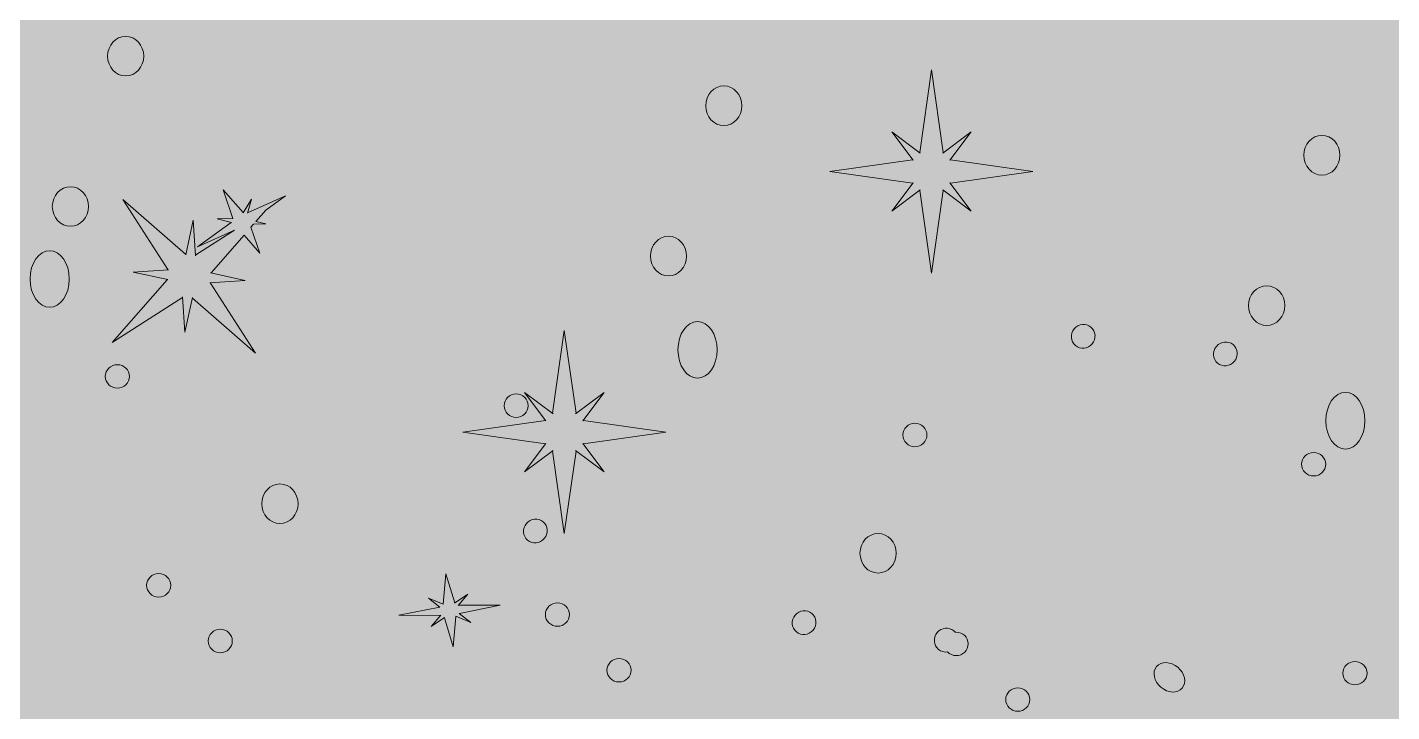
# Model space of a CAD drawing. Header units: millimetres. Extents: x 2.1 to 56, y 0.5 to 70.6.
# Drawn here: x 24.37 to 41.85, y 50 to 58.77 of the extents above; entities that cross this region are included whole.
import ezdxf

# ---------------------------------------------------------------- set-up
doc = ezdxf.new("R2010")
doc.units = ezdxf.units.MM

msp = doc.modelspace()

# ---------------------------------------------------------------- hatches: boundary and pattern name
at = {"true_color": 0x000000, "transparency": 33554687}
h = msp.add_hatch(color=18, dxfattribs=at)
edge = h.paths.add_edge_path(flags=0)
edge.add_spline(control_points=[(2.18, 58.849), (2.121, 62.163), (15.096, 70.58), (29.023, 70.516), (41.935, 70.457), (56.015, 62.173), (56, 58.849), (55.929, 43.515), (56.034, 43.399), (55.624, 27.611), (55.341, 16.727), (31.99, 0.499), (29.023, 0.889), (25.602, 1.338), (2.776, 14.306), (2.557, 29.116), (2.372, 41.574), (2.358, 48.941), (2.18, 58.849)], knot_values=[0, 0, 0, 0, 1, 1, 1, 2, 2, 2, 3, 3, 3, 4, 4, 4, 5, 5, 5, 6, 6, 6, 6], degree=3, periodic=1)
at = {"true_color": 0xffffff, "transparency": 33554687}
h = msp.add_hatch(color=7, dxfattribs=at)
edge = h.paths.add_edge_path(flags=0)
edge.add_spline(control_points=[(25.634, 58.649), (25.762, 58.649), (25.866, 58.535), (25.866, 58.395), (25.866, 58.255), (25.762, 58.142), (25.634, 58.142), (25.506, 58.142), (25.403, 58.255), (25.403, 58.395), (25.403, 58.535), (25.506, 58.649), (25.634, 58.649)], knot_values=[0, 0, 0, 0, 1, 1, 1, 2, 2, 2, 3, 3, 3, 4, 4, 4, 4], degree=3, periodic=1)
for points in [[(35.716, 57.063), (35.443, 57.427), (35.807, 57.154), (35.801, 57.162), (35.951, 58.219), (36.101, 57.162), (36.096, 57.154), (36.46, 57.427), (36.186, 57.063), (36.195, 57.069), (37.251, 56.919), (36.195, 56.769), (36.186, 56.774), (36.46, 56.41), (36.096, 56.684), (36.101, 56.675), (35.951, 55.619), (35.801, 56.675), (35.807, 56.684), (35.443, 56.41), (35.716, 56.774), (35.708, 56.769), (34.651, 56.919), (35.708, 57.069)], [(27.15, 56.105), (26.729, 55.623), (26.719, 55.622), (27.164, 55.525), (26.71, 55.494), (26.72, 55.491), (27.296, 54.593), (26.492, 55.295), (26.491, 55.305), (26.394, 54.861), (26.363, 55.315), (26.36, 55.305), (25.462, 54.729), (26.164, 55.532), (26.174, 55.534), (25.73, 55.631), (26.184, 55.661), (26.174, 55.664), (25.598, 56.562), (26.401, 55.86), (26.403, 55.85), (26.5, 56.295), (26.53, 55.841), (26.534, 55.851), (27.027, 56.167), (26.555, 55.955), (26.985, 56.266), (26.989, 56.267), (26.806, 56.312), (27.012, 56.317), (27.008, 56.319), (26.883, 56.686), (27.138, 56.394), (27.137, 56.39), (27.245, 56.566), (27.193, 56.384), (27.196, 56.388), (27.68, 56.606), (27.43, 56.425), (27.303, 56.28), (27.429, 56.249), (27.272, 56.245), (27.239, 56.206), (27.352, 55.875)], [(31.016, 53.727), (30.743, 54.09), (31.107, 53.817), (31.101, 53.826), (31.251, 54.882), (31.401, 53.826), (31.396, 53.817), (31.76, 54.09), (31.486, 53.727), (31.495, 53.732), (32.551, 53.582), (31.495, 53.432), (31.486, 53.437), (31.76, 53.074), (31.396, 53.347), (31.401, 53.338), (31.251, 52.282), (31.101, 53.338), (31.107, 53.347), (30.743, 53.074), (31.016, 53.437), (31.008, 53.432), (29.951, 53.582), (31.008, 53.732)], [(29.659, 51.34), (29.51, 51.457), (29.701, 51.377), (29.698, 51.38), (29.735, 51.766), (29.847, 51.395), (29.845, 51.391), (30.016, 51.507), (29.893, 51.363), (29.897, 51.366), (30.428, 51.364), (29.908, 51.258), (29.903, 51.26), (30.052, 51.143), (29.861, 51.223), (29.864, 51.22), (29.827, 50.834), (29.715, 51.205), (29.717, 51.209), (29.546, 51.093), (29.669, 51.237), (29.665, 51.234), (29.134, 51.236), (29.655, 51.342)]]:
    msp.add_hatch(color=7, dxfattribs=at).paths.add_polyline_path(points, flags=0)
h = msp.add_hatch(color=7, dxfattribs=at)
edge = h.paths.add_edge_path(flags=0)
edge.add_spline(control_points=[(33.293, 58.015), (33.421, 58.015), (33.525, 57.901), (33.525, 57.761), (33.525, 57.621), (33.421, 57.507), (33.293, 57.507), (33.165, 57.507), (33.061, 57.621), (33.061, 57.761), (33.061, 57.901), (33.165, 58.015), (33.293, 58.015)], knot_values=[0, 0, 0, 0, 1, 1, 1, 2, 2, 2, 3, 3, 3, 4, 4, 4, 4], degree=3, periodic=1)
h = msp.add_hatch(color=7, dxfattribs=at)
edge = h.paths.add_edge_path(flags=0)
edge.add_spline(control_points=[(40.951, 57.381), (41.079, 57.381), (41.183, 57.267), (41.183, 57.127), (41.183, 56.987), (41.079, 56.873), (40.951, 56.873), (40.824, 56.873), (40.72, 56.987), (40.72, 57.127), (40.72, 57.267), (40.824, 57.381), (40.951, 57.381)], knot_values=[0, 0, 0, 0, 1, 1, 1, 2, 2, 2, 3, 3, 3, 4, 4, 4, 4], degree=3, periodic=1)
h = msp.add_hatch(color=7, dxfattribs=at)
edge = h.paths.add_edge_path(flags=0)
edge.add_spline(control_points=[(24.927, 56.724), (25.055, 56.724), (25.159, 56.61), (25.159, 56.47), (25.159, 56.33), (25.055, 56.217), (24.927, 56.217), (24.799, 56.217), (24.695, 56.33), (24.695, 56.47), (24.695, 56.61), (24.799, 56.724), (24.927, 56.724)], knot_values=[0, 0, 0, 0, 1, 1, 1, 2, 2, 2, 3, 3, 3, 4, 4, 4, 4], degree=3, periodic=1)
h = msp.add_hatch(color=7, dxfattribs=at)
edge = h.paths.add_edge_path(flags=0)
edge.add_spline(control_points=[(32.586, 56.09), (32.713, 56.09), (32.817, 55.976), (32.817, 55.836), (32.817, 55.696), (32.713, 55.582), (32.586, 55.582), (32.458, 55.582), (32.354, 55.696), (32.354, 55.836), (32.354, 55.976), (32.458, 56.09), (32.586, 56.09)], knot_values=[0, 0, 0, 0, 1, 1, 1, 2, 2, 2, 3, 3, 3, 4, 4, 4, 4], degree=3, periodic=1)
h = msp.add_hatch(color=7, dxfattribs=at)
edge = h.paths.add_edge_path(flags=0)
edge.add_spline(control_points=[(24.661, 55.905), (24.799, 55.905), (24.912, 55.743), (24.912, 55.542), (24.912, 55.342), (24.799, 55.18), (24.661, 55.18), (24.522, 55.18), (24.41, 55.342), (24.41, 55.542), (24.41, 55.743), (24.522, 55.905), (24.661, 55.905)], knot_values=[0, 0, 0, 0, 1, 1, 1, 2, 2, 2, 3, 3, 3, 4, 4, 4, 4], degree=3, periodic=1)
h = msp.add_hatch(color=7, dxfattribs=at)
edge = h.paths.add_edge_path(flags=0)
edge.add_spline(control_points=[(40.244, 55.455), (40.372, 55.455), (40.476, 55.342), (40.476, 55.202), (40.476, 55.062), (40.372, 54.948), (40.244, 54.948), (40.116, 54.948), (40.012, 55.062), (40.012, 55.202), (40.012, 55.342), (40.116, 55.455), (40.244, 55.455)], knot_values=[0, 0, 0, 0, 1, 1, 1, 2, 2, 2, 3, 3, 3, 4, 4, 4, 4], degree=3, periodic=1)
h = msp.add_hatch(color=7, dxfattribs=at)
edge = h.paths.add_edge_path(flags=0)
edge.add_spline(control_points=[(32.957, 54.998), (33.095, 54.998), (33.208, 54.836), (33.208, 54.635), (33.208, 54.435), (33.095, 54.272), (32.957, 54.272), (32.818, 54.272), (32.706, 54.435), (32.706, 54.635), (32.706, 54.836), (32.818, 54.998), (32.957, 54.998)], knot_values=[0, 0, 0, 0, 1, 1, 1, 2, 2, 2, 3, 3, 3, 4, 4, 4, 4], degree=3, periodic=1)
h = msp.add_hatch(color=7, dxfattribs=at)
edge = h.paths.add_edge_path(flags=0)
edge.add_spline(control_points=[(37.78, 54.904), (37.835, 54.969), (37.931, 54.979), (37.994, 54.926), (38.058, 54.872), (38.065, 54.776), (38.01, 54.711), (37.955, 54.646), (37.859, 54.636), (37.796, 54.689), (37.732, 54.743), (37.725, 54.839), (37.78, 54.904)], knot_values=[0, 0, 0, 0, 1, 1, 1, 2, 2, 2, 3, 3, 3, 4, 4, 4, 4], degree=3, periodic=1)
h = msp.add_hatch(color=7, dxfattribs=at)
edge = h.paths.add_edge_path(flags=0)
edge.add_spline(control_points=[(39.6, 54.68), (39.655, 54.745), (39.751, 54.755), (39.814, 54.702), (39.878, 54.648), (39.884, 54.552), (39.83, 54.487), (39.775, 54.422), (39.679, 54.412), (39.615, 54.465), (39.552, 54.519), (39.545, 54.615), (39.6, 54.68)], knot_values=[0, 0, 0, 0, 1, 1, 1, 2, 2, 2, 3, 3, 3, 4, 4, 4, 4], degree=3, periodic=1)
h = msp.add_hatch(color=7, dxfattribs=at)
edge = h.paths.add_edge_path(flags=0)
edge.add_spline(control_points=[(25.529, 54.445), (25.614, 54.445), (25.683, 54.378), (25.683, 54.295), (25.683, 54.212), (25.614, 54.145), (25.529, 54.145), (25.443, 54.145), (25.374, 54.212), (25.374, 54.295), (25.374, 54.378), (25.443, 54.445), (25.529, 54.445)], knot_values=[0, 0, 0, 0, 1, 1, 1, 2, 2, 2, 3, 3, 3, 4, 4, 4, 4], degree=3, periodic=1)
h = msp.add_hatch(color=7, dxfattribs=at)
edge = h.paths.add_edge_path(flags=0)
edge.add_spline(control_points=[(30.634, 54.07), (30.72, 54.07), (30.789, 54.003), (30.789, 53.92), (30.789, 53.837), (30.72, 53.77), (30.634, 53.77), (30.549, 53.77), (30.48, 53.837), (30.48, 53.92), (30.48, 54.003), (30.549, 54.07), (30.634, 54.07)], knot_values=[0, 0, 0, 0, 1, 1, 1, 2, 2, 2, 3, 3, 3, 4, 4, 4, 4], degree=3, periodic=1)
h = msp.add_hatch(color=7, dxfattribs=at)
edge = h.paths.add_edge_path(flags=0)
edge.add_spline(control_points=[(41.253, 54.091), (41.391, 54.091), (41.503, 53.928), (41.503, 53.728), (41.503, 53.528), (41.391, 53.365), (41.253, 53.365), (41.114, 53.365), (41.002, 53.528), (41.002, 53.728), (41.002, 53.928), (41.114, 54.091), (41.253, 54.091)], knot_values=[0, 0, 0, 0, 1, 1, 1, 2, 2, 2, 3, 3, 3, 4, 4, 4, 4], degree=3, periodic=1)
h = msp.add_hatch(color=7, dxfattribs=at)
edge = h.paths.add_edge_path(flags=0)
edge.add_spline(control_points=[(35.74, 53.695), (35.825, 53.695), (35.894, 53.628), (35.894, 53.545), (35.894, 53.462), (35.825, 53.395), (35.74, 53.395), (35.655, 53.395), (35.586, 53.462), (35.586, 53.545), (35.586, 53.628), (35.655, 53.695), (35.74, 53.695)], knot_values=[0, 0, 0, 0, 1, 1, 1, 2, 2, 2, 3, 3, 3, 4, 4, 4, 4], degree=3, periodic=1)
h = msp.add_hatch(color=7, dxfattribs=at)
edge = h.paths.add_edge_path(flags=0)
edge.add_spline(control_points=[(40.846, 53.32), (40.931, 53.32), (41, 53.253), (41, 53.17), (41, 53.087), (40.931, 53.02), (40.846, 53.02), (40.76, 53.02), (40.691, 53.087), (40.691, 53.17), (40.691, 53.253), (40.76, 53.32), (40.846, 53.32)], knot_values=[0, 0, 0, 0, 1, 1, 1, 2, 2, 2, 3, 3, 3, 4, 4, 4, 4], degree=3, periodic=1)
h = msp.add_hatch(color=7, dxfattribs=at)
edge = h.paths.add_edge_path(flags=0)
edge.add_spline(control_points=[(27.61, 52.918), (27.738, 52.918), (27.842, 52.805), (27.842, 52.665), (27.842, 52.525), (27.738, 52.411), (27.61, 52.411), (27.482, 52.411), (27.378, 52.525), (27.378, 52.665), (27.378, 52.805), (27.482, 52.918), (27.61, 52.918)], knot_values=[0, 0, 0, 0, 1, 1, 1, 2, 2, 2, 3, 3, 3, 4, 4, 4, 4], degree=3, periodic=1)
h = msp.add_hatch(color=7, dxfattribs=at)
edge = h.paths.add_edge_path(flags=0)
edge.add_spline(control_points=[(30.766, 52.412), (30.821, 52.477), (30.917, 52.487), (30.98, 52.434), (31.043, 52.38), (31.05, 52.284), (30.995, 52.219), (30.941, 52.154), (30.845, 52.144), (30.781, 52.197), (30.718, 52.25), (30.711, 52.347), (30.766, 52.412)], knot_values=[0, 0, 0, 0, 1, 1, 1, 2, 2, 2, 3, 3, 3, 4, 4, 4, 4], degree=3, periodic=1)
h = msp.add_hatch(color=7, dxfattribs=at)
edge = h.paths.add_edge_path(flags=0)
edge.add_spline(control_points=[(35.268, 52.284), (35.396, 52.284), (35.5, 52.17), (35.5, 52.03), (35.5, 51.89), (35.396, 51.777), (35.268, 51.777), (35.141, 51.777), (35.037, 51.89), (35.037, 52.03), (35.037, 52.17), (35.141, 52.284), (35.268, 52.284)], knot_values=[0, 0, 0, 0, 1, 1, 1, 2, 2, 2, 3, 3, 3, 4, 4, 4, 4], degree=3, periodic=1)
h = msp.add_hatch(color=7, dxfattribs=at)
edge = h.paths.add_edge_path(flags=0)
edge.add_spline(control_points=[(26.057, 51.77), (26.142, 51.77), (26.212, 51.703), (26.212, 51.62), (26.212, 51.537), (26.142, 51.47), (26.057, 51.47), (25.972, 51.47), (25.903, 51.537), (25.903, 51.62), (25.903, 51.703), (25.972, 51.77), (26.057, 51.77)], knot_values=[0, 0, 0, 0, 1, 1, 1, 2, 2, 2, 3, 3, 3, 4, 4, 4, 4], degree=3, periodic=1)
h = msp.add_hatch(color=7, dxfattribs=at)
edge = h.paths.add_edge_path(flags=0)
edge.add_spline(control_points=[(31.163, 51.395), (31.248, 51.395), (31.317, 51.328), (31.317, 51.245), (31.317, 51.162), (31.248, 51.095), (31.163, 51.095), (31.078, 51.095), (31.008, 51.162), (31.008, 51.245), (31.008, 51.328), (31.078, 51.395), (31.163, 51.395)], knot_values=[0, 0, 0, 0, 1, 1, 1, 2, 2, 2, 3, 3, 3, 4, 4, 4, 4], degree=3, periodic=1)
h = msp.add_hatch(color=7, dxfattribs=at)
edge = h.paths.add_edge_path(flags=0)
edge.add_spline(control_points=[(34.206, 51.239), (34.261, 51.304), (34.357, 51.313), (34.421, 51.26), (34.484, 51.207), (34.491, 51.111), (34.436, 51.045), (34.381, 50.98), (34.285, 50.971), (34.222, 51.024), (34.158, 51.077), (34.152, 51.173), (34.206, 51.239)], knot_values=[0, 0, 0, 0, 1, 1, 1, 2, 2, 2, 3, 3, 3, 4, 4, 4, 4], degree=3, periodic=1)
h = msp.add_hatch(color=7, dxfattribs=at)
edge = h.paths.add_edge_path(flags=0)
edge.add_spline(control_points=[(26.846, 51.057), (26.931, 51.057), (27, 50.99), (27, 50.907), (27, 50.824), (26.931, 50.757), (26.846, 50.757), (26.76, 50.757), (26.691, 50.824), (26.691, 50.907), (26.691, 50.99), (26.76, 51.057), (26.846, 51.057)], knot_values=[0, 0, 0, 0, 1, 1, 1, 2, 2, 2, 3, 3, 3, 4, 4, 4, 4], degree=3, periodic=1)
h = msp.add_hatch(color=7, dxfattribs=at)
edge = h.paths.add_edge_path(flags=0)
edge.add_spline(control_points=[(36.157, 50.767), (36.116, 50.761), (36.075, 50.772), (36.042, 50.8), (35.978, 50.853), (35.971, 50.949), (36.026, 51.014), (36.081, 51.08), (36.177, 51.089), (36.24, 51.036), (36.246, 51.031), (36.252, 51.026), (36.257, 51.02), (36.261, 51.02), (36.265, 51.02), (36.268, 51.02), (36.354, 51.02), (36.423, 50.953), (36.423, 50.87), (36.423, 50.787), (36.354, 50.72), (36.268, 50.72), (36.225, 50.72), (36.185, 50.738), (36.157, 50.767)], knot_values=[0, 0, 0, 0, 1, 1, 1, 2, 2, 2, 3, 3, 3, 4, 4, 4, 5, 5, 5, 6, 6, 6, 7, 7, 7, 8, 8, 8, 8], degree=3, periodic=1)
h = msp.add_hatch(color=7, dxfattribs=at)
edge = h.paths.add_edge_path(flags=0)
edge.add_spline(control_points=[(31.951, 50.682), (32.037, 50.682), (32.106, 50.615), (32.106, 50.532), (32.106, 50.449), (32.037, 50.382), (31.951, 50.382), (31.866, 50.382), (31.797, 50.449), (31.797, 50.532), (31.797, 50.615), (31.866, 50.682), (31.951, 50.682)], knot_values=[0, 0, 0, 0, 1, 1, 1, 2, 2, 2, 3, 3, 3, 4, 4, 4, 4], degree=3, periodic=1)
at = {"true_color": 0x0d0000, "transparency": 33554687}
h = msp.add_hatch(color=18, dxfattribs=at)
edge = h.paths.add_edge_path(flags=0)
edge.add_spline(control_points=[(17.389, 34.55), (14.831, 35.782), (12.519, 37.057), (10.631, 38.316), (5.843, 41.509), (5.877, 43.423), (5.959, 44.117), (6.046, 44.853), (6.499, 45.302), (6.985, 45.569), (7.396, 45.796), (7.824, 45.88), (7.967, 45.915), (8.05, 45.936), (8.567, 45.939), (9.101, 45.902), (9.425, 45.879), (9.755, 45.841), (9.998, 45.8), (9.998, 45.8), (9.949, 45.905), (9.949, 45.905), (9.892, 46.025), (9.886, 46.162), (9.931, 46.287), (9.931, 46.287), (10.09, 46.73), (10.09, 46.73), (10.135, 46.855), (10.228, 46.957), (10.348, 47.013), (10.348, 47.013), (10.426, 47.05), (10.426, 47.05), (10.417, 47.066), (10.409, 47.082), (10.401, 47.098), (10.401, 47.098), (9.442, 49.135), (9.442, 49.135), (9.324, 49.385), (9.431, 49.683), (9.681, 49.8), (9.681, 49.8), (11.037, 50.439), (11.037, 50.439), (11.287, 50.556), (11.585, 50.449), (11.702, 50.199), (11.702, 50.199), (12.661, 48.162), (12.661, 48.162), (12.669, 48.146), (12.676, 48.129), (12.682, 48.112), (12.682, 48.112), (12.76, 48.149), (12.76, 48.149), (12.88, 48.206), (13.018, 48.212), (13.142, 48.167), (13.142, 48.167), (13.586, 48.008), (13.586, 48.008), (13.711, 47.963), (13.813, 47.87), (13.869, 47.75), (13.869, 47.75), (15.005, 45.338), (15.005, 45.338), (15.061, 45.218), (15.068, 45.08), (15.023, 44.956), (15.023, 44.956), (14.863, 44.512), (14.863, 44.512), (14.818, 44.387), (14.726, 44.286), (14.606, 44.229), (14.606, 44.229), (14.529, 44.193), (14.529, 44.193), (14.533, 44.186), (14.537, 44.178), (14.541, 44.17), (14.541, 44.17), (15.5, 42.134), (15.5, 42.134), (15.617, 41.884), (15.51, 41.586), (15.26, 41.468), (15.26, 41.468), (13.905, 40.83), (13.905, 40.83), (13.655, 40.712), (13.357, 40.82), (13.239, 41.069), (13.239, 41.069), (12.28, 43.106), (12.28, 43.106), (12.277, 43.114), (12.273, 43.122), (12.27, 43.129), (12.27, 43.129), (12.194, 43.093), (12.194, 43.093), (12.074, 43.037), (11.936, 43.03), (11.811, 43.075), (11.811, 43.075), (11.368, 43.235), (11.368, 43.235), (11.243, 43.28), (11.141, 43.372), (11.085, 43.492), (11.085, 43.492), (10.439, 44.864), (10.439, 44.864), (10.369, 44.81), (10.285, 44.775), (10.193, 44.764), (9.667, 44.703), (9.114, 44.675), (8.648, 44.538), (8.312, 44.44), (8.024, 44.286), (7.894, 43.944), (7.796, 43.687), (7.896, 43.387), (8.095, 43.038), (8.364, 42.565), (8.828, 42.041), (9.456, 41.471), (11.115, 39.966), (13.877, 38.192), (17.378, 36.375), (17.812, 42.616), (23.01, 47.551), (29.349, 47.551), (35.673, 47.551), (40.86, 42.641), (41.317, 36.423), (41.611, 36.276), (41.907, 36.126), (42.204, 35.973), (42.481, 35.831), (46.493, 33.845), (49.395, 31.648), (50.697, 30.663), (51.773, 29.626), (52.248, 28.693), (52.609, 27.986), (52.644, 27.303), (52.295, 26.743), (51.982, 26.241), (51.31, 25.8), (50.1, 25.601), (49.205, 25.453), (47.984, 25.425), (46.367, 25.57), (43.985, 25.784), (41.079, 26.333), (37.927, 27.129), (35.748, 24.898), (32.709, 23.512), (29.349, 23.512), (23.056, 23.512), (17.888, 28.375), (17.389, 34.55)], knot_values=[0, 0, 0, 0, 1, 1, 1, 2, 2, 2, 3, 3, 3, 4, 4, 4, 5, 5, 5, 6, 6, 6, 7, 7, 7, 8, 8, 8, 9, 9, 9, 10, 10, 10, 11, 11, 11, 12, 12, 12, 13, 13, 13, 14, 14, 14, 15, 15, 15, 16, 16, 16, 17, 17, 17, 18, 18, 18, 19, 19, 19, 20, 20, 20, 21, 21, 21, 22, 22, 22, 23, 23, 23, 24, 24, 24, 25, 25, 25, 26, 26, 26, 27, 27, 27, 28, 28, 28, 29, 29, 29, 30, 30, 30, 31, 31, 31, 32, 32, 32, 33, 33, 33, 34, 34, 34, 35, 35, 35, 36, 36, 36, 37, 37, 37, 38, 38, 38, 39, 39, 39, 40, 40, 40, 41, 41, 41, 42, 42, 42, 43, 43, 43, 44, 44, 44, 45, 45, 45, 46, 46, 46, 47, 47, 47, 48, 48, 48, 49, 49, 49, 50, 50, 50, 51, 51, 51, 52, 52, 52, 53, 53, 53, 54, 54, 54, 55, 55, 55, 56, 56, 56, 56], degree=3, periodic=1)
edge = h.paths.add_edge_path(flags=0)
edge.add_spline(control_points=[(41.347, 35.285), (41.293, 32.609), (40.364, 30.146), (38.835, 28.172), (42.856, 27.132), (46.266, 26.584), (48.594, 26.61), (49.441, 26.619), (50.136, 26.703), (50.651, 26.878), (51.032, 27.007), (51.306, 27.166), (51.403, 27.423), (51.494, 27.663), (51.411, 27.942), (51.239, 28.264), (51.003, 28.704), (50.592, 29.19), (50.033, 29.718), (48.317, 31.34), (45.263, 33.294), (41.347, 35.285)], knot_values=[0, 0, 0, 0, 1, 1, 1, 2, 2, 2, 3, 3, 3, 4, 4, 4, 5, 5, 5, 6, 6, 6, 7, 7, 7, 7], degree=3, periodic=1)
at = {"true_color": 0xffffff, "transparency": 33554687}
h = msp.add_hatch(color=7, dxfattribs=at)
edge = h.paths.add_edge_path(flags=0)
edge.add_spline(control_points=[(38.835, 50.58), (38.894, 50.65), (39.016, 50.646), (39.106, 50.57), (39.197, 50.493), (39.222, 50.374), (39.163, 50.303), (39.103, 50.233), (38.982, 50.237), (38.891, 50.314), (38.8, 50.39), (38.775, 50.509), (38.835, 50.58)], knot_values=[0, 0, 0, 0, 1, 1, 1, 2, 2, 2, 3, 3, 3, 4, 4, 4, 4], degree=3, periodic=1)
h = msp.add_hatch(color=7, dxfattribs=at)
edge = h.paths.add_edge_path(flags=0)
edge.add_spline(control_points=[(41.374, 50.645), (41.459, 50.645), (41.529, 50.578), (41.529, 50.495), (41.529, 50.412), (41.459, 50.345), (41.374, 50.345), (41.289, 50.345), (41.22, 50.412), (41.22, 50.495), (41.22, 50.578), (41.289, 50.645), (41.374, 50.645)], knot_values=[0, 0, 0, 0, 1, 1, 1, 2, 2, 2, 3, 3, 3, 4, 4, 4, 4], degree=3, periodic=1)
h = msp.add_hatch(color=7, dxfattribs=at)
edge = h.paths.add_edge_path(flags=0)
edge.add_spline(control_points=[(37.057, 50.307), (37.142, 50.307), (37.212, 50.24), (37.212, 50.157), (37.212, 50.074), (37.142, 50.007), (37.057, 50.007), (36.972, 50.007), (36.903, 50.074), (36.903, 50.157), (36.903, 50.24), (36.972, 50.307), (37.057, 50.307)], knot_values=[0, 0, 0, 0, 1, 1, 1, 2, 2, 2, 3, 3, 3, 4, 4, 4, 4], degree=3, periodic=1)

# ---------------------------------------------------------------- linework, layer by layer
at = {"color": 18, "linetype": 'Continuous', "lineweight": 9, "true_color": 0x000000}
for points in [[(35.716, 57.063), (35.443, 57.427), (35.807, 57.154), (35.801, 57.162), (35.951, 58.219), (36.101, 57.162), (36.096, 57.154), (36.46, 57.427), (36.186, 57.063), (36.195, 57.069), (37.251, 56.919), (36.195, 56.769), (36.186, 56.774), (36.46, 56.41), (36.096, 56.684), (36.101, 56.675), (35.951, 55.619), (35.801, 56.675), (35.807, 56.684), (35.443, 56.41), (35.716, 56.774), (35.708, 56.769), (34.651, 56.919), (35.708, 57.069), (35.716, 57.063)], [(27.15, 56.105), (26.729, 55.623), (26.719, 55.622), (27.164, 55.525), (26.71, 55.494), (26.72, 55.491), (27.296, 54.593), (26.492, 55.295), (26.491, 55.305), (26.394, 54.861), (26.363, 55.315), (26.36, 55.305), (25.462, 54.729), (26.164, 55.532), (26.174, 55.534), (25.73, 55.631), (26.184, 55.661), (26.174, 55.664), (25.598, 56.562), (26.401, 55.86), (26.403, 55.85), (26.5, 56.295), (26.53, 55.841), (26.534, 55.851), (27.027, 56.167), (26.555, 55.955), (26.985, 56.266), (26.989, 56.267), (26.806, 56.312), (27.012, 56.317), (27.008, 56.319), (26.883, 56.686), (27.138, 56.394), (27.137, 56.39), (27.245, 56.566), (27.193, 56.384), (27.196, 56.388), (27.68, 56.606), (27.43, 56.425), (27.303, 56.28), (27.429, 56.249), (27.272, 56.245), (27.239, 56.206), (27.352, 55.875), (27.15, 56.105)], [(31.016, 53.727), (30.743, 54.09), (31.107, 53.817), (31.101, 53.826), (31.251, 54.882), (31.401, 53.826), (31.396, 53.817), (31.76, 54.09), (31.486, 53.727), (31.495, 53.732), (32.551, 53.582), (31.495, 53.432), (31.486, 53.437), (31.76, 53.074), (31.396, 53.347), (31.401, 53.338), (31.251, 52.282), (31.101, 53.338), (31.107, 53.347), (30.743, 53.074), (31.016, 53.437), (31.008, 53.432), (29.951, 53.582), (31.008, 53.732), (31.016, 53.727)], [(29.659, 51.34), (29.51, 51.457), (29.701, 51.377), (29.698, 51.38), (29.735, 51.766), (29.847, 51.395), (29.845, 51.391), (30.016, 51.507), (29.893, 51.363), (29.897, 51.366), (30.428, 51.364), (29.908, 51.258), (29.903, 51.26), (30.052, 51.143), (29.861, 51.223), (29.864, 51.22), (29.827, 50.834), (29.715, 51.205), (29.717, 51.209), (29.546, 51.093), (29.669, 51.237), (29.665, 51.234), (29.134, 51.236), (29.655, 51.342), (29.659, 51.34)]]:
    msp.add_lwpolyline(points, close=True, dxfattribs=at)
at = {"color": 7, "linetype": 'Continuous', "lineweight": 158, "true_color": 0xffffff}
msp.add_open_spline([(2.18, 58.849), (2.358, 48.941), (2.372, 41.574), (2.557, 29.116), (2.776, 14.306), (25.602, 1.338), (29.023, 0.889), (31.99, 0.499), (55.341, 16.727), (55.624, 27.611), (56.034, 43.399), (55.929, 43.515), (56, 58.849), (56.015, 62.173), (41.935, 70.457), (29.023, 70.516), (15.096, 70.58), (2.121, 62.163), (2.18, 58.849)], degree=3, knots=[0, 0, 0, 0, 1, 1, 1, 2, 2, 2, 3, 3, 3, 4, 4, 4, 5, 5, 5, 6, 6, 6, 6], dxfattribs=at)
at = {"color": 18, "linetype": 'Continuous', "lineweight": 9, "true_color": 0x000000}
for points, knots in [([(54.172, 51.633), (54.147, 42.936), (54.164, 40.895), (53.847, 28.675), (53.783, 26.218), (52.481, 23.466), (50.482, 20.715), (47.528, 16.65), (43.056, 12.573), (38.944, 9.44), (35.741, 6.998), (32.755, 5.129), (30.875, 4.276), (30.005, 3.881), (29.348, 3.708), (28.991, 3.755), (28.501, 3.819), (27.594, 4.146), (26.407, 4.713), (23.715, 6), (19.533, 8.526), (15.533, 11.868), (9.787, 16.671), (4.436, 23.161), (4.333, 30.067), (4.163, 41.555), (4.151, 48.349), (3.986, 57.485), (3.979, 57.897), (4.154, 58.391), (4.515, 58.931), (5.009, 59.672), (5.855, 60.522), (6.993, 61.401), (11.337, 64.754), (19.966, 68.578), (29.029, 68.537), (37.429, 68.499), (46.36, 64.715), (50.958, 61.389), (52.161, 60.518), (53.071, 59.676), (53.607, 58.939), (54, 58.399), (54.196, 57.904), (54.194, 57.489), (54.184, 55.311), (54.177, 53.467), (54.173, 51.851), (54.201, 51.78), (54.2, 51.702), (54.172, 51.633)], [0, 0, 0, 0, 1, 1, 1, 2, 2, 2, 3, 3, 3, 4, 4, 4, 5, 5, 5, 6, 6, 6, 7, 7, 7, 8, 8, 8, 9, 9, 9, 10, 10, 10, 11, 11, 11, 12, 12, 12, 13, 13, 13, 14, 14, 14, 15, 15, 15, 16, 16, 16, 17, 17, 17, 17]), ([(53.606, 54.603), (53.61, 55.498), (53.613, 56.457), (53.618, 57.491), (53.62, 57.812), (53.445, 58.184), (53.141, 58.601), (52.632, 59.3), (51.764, 60.095), (50.621, 60.922), (46.093, 64.198), (37.298, 67.924), (29.027, 67.961), (20.11, 68.002), (11.618, 64.244), (7.345, 60.945), (6.268, 60.113), (5.461, 59.313), (4.994, 58.612), (4.714, 58.192), (4.556, 57.816), (4.562, 57.495), (4.583, 56.341), (4.601, 55.224), (4.617, 54.131), (4.815, 54.357), (5.068, 54.636), (5.357, 54.93), (7.033, 56.641), (8.015, 57.033), (8.325, 57.147), (8.332, 57.15), (8.34, 57.157), (8.347, 57.155), (8.408, 57.137), (8.403, 57.124), (8.464, 57.105), (8.441, 57.07), (8.438, 57.024), (8.414, 56.989), (8.398, 56.965), (7.676, 56.75), (6.336, 55.32), (5.461, 54.387), (4.714, 53.366), (4.63, 53.256), (4.636, 52.866), (4.641, 52.479), (4.647, 52.094), (6.727, 54.499), (15.157, 63.123), (29.09, 63.127), (42.976, 63.13), (51.466, 54.882), (53.599, 52.536), (53.599, 52.536), (53.603, 53.762), (53.603, 53.762), (53.588, 53.764), (53.57, 53.76), (53.557, 53.768), (53.53, 53.786), (51.725, 56.34), (50.159, 57.299), (49.9, 57.458), (49.768, 57.507), (49.766, 57.511), (49.742, 57.546), (49.739, 57.592), (49.716, 57.627), (49.757, 57.639), (49.792, 57.665), (49.833, 57.677), (49.833, 57.677), (50.042, 57.605), (50.289, 57.477), (50.651, 57.29), (51.738, 56.683), (53.411, 54.824), (53.474, 54.754), (53.541, 54.678), (53.606, 54.603)], [0, 0, 0, 0, 1, 1, 1, 2, 2, 2, 3, 3, 3, 4, 4, 4, 5, 5, 5, 6, 6, 6, 7, 7, 7, 8, 8, 8, 9, 9, 9, 10, 10, 10, 11, 11, 11, 12, 12, 12, 13, 13, 13, 14, 14, 14, 15, 15, 15, 16, 16, 16, 17, 17, 17, 18, 18, 18, 19, 19, 19, 20, 20, 20, 21, 21, 21, 22, 22, 22, 23, 23, 23, 24, 24, 24, 25, 25, 25, 26, 26, 26, 27, 27, 27, 27]), ([(53.375, 32.803), (53.585, 41.525), (53.575, 44.031), (53.597, 51.666), (52.67, 52.775), (44.08, 62.555), (29.09, 62.551), (13.964, 62.547), (5.441, 52.2), (4.658, 51.208), (4.715, 46.84), (4.751, 42.647), (4.809, 37.645), (4.812, 37.645), (4.815, 37.646), (4.819, 37.646), (4.911, 37.646), (4.986, 37.549), (4.986, 37.431), (4.986, 37.313), (4.911, 37.217), (4.819, 37.217), (4.819, 37.217), (4.814, 37.217), (4.814, 37.217), (4.825, 36.294), (4.837, 35.344), (4.849, 34.36), (4.892, 34.472), (4.975, 34.548), (5.069, 34.548), (5.208, 34.548), (5.32, 34.385), (5.32, 34.185), (5.32, 33.985), (5.208, 33.822), (5.069, 33.822), (4.978, 33.822), (4.898, 33.893), (4.854, 33.998), (4.871, 32.749), (4.889, 31.446), (4.909, 30.075), (5.009, 23.323), (10.284, 17.005), (15.902, 12.31), (16.27, 12.003), (16.639, 11.702), (17.009, 11.409), (16.986, 11.464), (16.973, 11.528), (16.973, 11.597), (16.973, 11.797), (17.085, 11.96), (17.224, 11.96), (17.362, 11.96), (17.475, 11.797), (17.475, 11.597), (17.475, 11.4), (17.366, 11.24), (17.231, 11.234), (20.762, 8.462), (24.29, 6.363), (26.656, 5.232), (27.764, 4.702), (28.608, 4.385), (29.066, 4.325), (29.365, 4.286), (29.906, 4.468), (30.637, 4.8), (32.265, 5.538), (34.73, 7.051), (37.445, 9.038), (37.436, 9.057), (37.431, 9.078), (37.431, 9.1), (37.431, 9.183), (37.5, 9.25), (37.586, 9.25), (37.624, 9.25), (37.658, 9.237), (37.685, 9.215), (37.986, 9.437), (38.29, 9.664), (38.596, 9.897), (39.471, 10.565), (40.364, 11.275), (41.254, 12.019), (41.233, 12.045), (41.22, 12.078), (41.22, 12.113), (41.22, 12.196), (41.289, 12.263), (41.374, 12.263), (41.419, 12.263), (41.459, 12.245), (41.487, 12.215), (44.655, 14.885), (47.777, 17.972), (50.016, 21.054), (51.936, 23.696), (53.21, 26.33), (53.271, 28.69), (53.31, 30.199), (53.345, 31.552), (53.374, 32.782), (53.374, 32.782), (52.448, 32.427), (52.448, 32.427), (52.448, 32.427), (52.439, 32.43), (52.439, 32.43), (52.439, 32.43), (52.786, 32.137), (52.786, 32.137), (52.786, 32.137), (52.371, 32.322), (52.371, 32.322), (52.371, 32.322), (52.378, 32.315), (52.378, 32.315), (52.378, 32.315), (52.468, 31.252), (52.468, 31.252), (52.468, 31.252), (52.085, 32.248), (52.085, 32.248), (52.085, 32.248), (52.089, 32.257), (52.089, 32.257), (52.089, 32.257), (51.795, 31.91), (51.795, 31.91), (51.795, 31.91), (51.98, 32.325), (51.98, 32.325), (51.98, 32.325), (51.973, 32.318), (51.973, 32.318), (51.973, 32.318), (50.91, 32.228), (50.91, 32.228), (50.91, 32.228), (51.906, 32.61), (51.906, 32.61), (51.906, 32.61), (51.916, 32.607), (51.916, 32.607), (51.916, 32.607), (51.568, 32.901), (51.568, 32.901), (51.568, 32.901), (51.984, 32.716), (51.984, 32.716), (51.984, 32.716), (51.977, 32.723), (51.977, 32.723), (51.977, 32.723), (51.887, 33.786), (51.887, 33.786), (51.887, 33.786), (52.269, 32.79), (52.269, 32.79), (52.269, 32.79), (52.266, 32.78), (52.266, 32.78), (52.266, 32.78), (52.559, 33.128), (52.559, 33.128), (52.559, 33.128), (52.374, 32.712), (52.374, 32.712), (52.374, 32.712), (52.381, 32.719), (52.381, 32.719), (52.381, 32.719), (53.375, 32.803), (53.375, 32.803)], [0, 0, 0, 0, 1, 1, 1, 2, 2, 2, 3, 3, 3, 4, 4, 4, 5, 5, 5, 6, 6, 6, 7, 7, 7, 8, 8, 8, 9, 9, 9, 10, 10, 10, 11, 11, 11, 12, 12, 12, 13, 13, 13, 14, 14, 14, 15, 15, 15, 16, 16, 16, 17, 17, 17, 18, 18, 18, 19, 19, 19, 20, 20, 20, 21, 21, 21, 22, 22, 22, 23, 23, 23, 24, 24, 24, 25, 25, 25, 26, 26, 26, 27, 27, 27, 28, 28, 28, 29, 29, 29, 30, 30, 30, 31, 31, 31, 32, 32, 32, 33, 33, 33, 34, 34, 34, 35, 35, 35, 36, 36, 36, 37, 37, 37, 38, 38, 38, 39, 39, 39, 40, 40, 40, 41, 41, 41, 42, 42, 42, 43, 43, 43, 44, 44, 44, 45, 45, 45, 46, 46, 46, 47, 47, 47, 48, 48, 48, 49, 49, 49, 50, 50, 50, 51, 51, 51, 52, 52, 52, 53, 53, 53, 54, 54, 54, 55, 55, 55, 56, 56, 56, 57, 57, 57, 58, 58, 58, 59, 59, 59, 59]), ([(25.634, 58.649), (25.762, 58.649), (25.866, 58.535), (25.866, 58.395), (25.866, 58.255), (25.762, 58.142), (25.634, 58.142), (25.506, 58.142), (25.403, 58.255), (25.403, 58.395), (25.403, 58.535), (25.506, 58.649), (25.634, 58.649)], [0, 0, 0, 0, 1, 1, 1, 2, 2, 2, 3, 3, 3, 4, 4, 4, 4]), ([(33.293, 58.015), (33.421, 58.015), (33.525, 57.901), (33.525, 57.761), (33.525, 57.621), (33.421, 57.507), (33.293, 57.507), (33.165, 57.507), (33.061, 57.621), (33.061, 57.761), (33.061, 57.901), (33.165, 58.015), (33.293, 58.015)], [0, 0, 0, 0, 1, 1, 1, 2, 2, 2, 3, 3, 3, 4, 4, 4, 4]), ([(40.951, 57.381), (41.079, 57.381), (41.183, 57.267), (41.183, 57.127), (41.183, 56.987), (41.079, 56.873), (40.951, 56.873), (40.824, 56.873), (40.72, 56.987), (40.72, 57.127), (40.72, 57.267), (40.824, 57.381), (40.951, 57.381)], [0, 0, 0, 0, 1, 1, 1, 2, 2, 2, 3, 3, 3, 4, 4, 4, 4]), ([(24.927, 56.724), (25.055, 56.724), (25.159, 56.61), (25.159, 56.47), (25.159, 56.33), (25.055, 56.217), (24.927, 56.217), (24.799, 56.217), (24.695, 56.33), (24.695, 56.47), (24.695, 56.61), (24.799, 56.724), (24.927, 56.724)], [0, 0, 0, 0, 1, 1, 1, 2, 2, 2, 3, 3, 3, 4, 4, 4, 4]), ([(32.586, 56.09), (32.713, 56.09), (32.817, 55.976), (32.817, 55.836), (32.817, 55.696), (32.713, 55.582), (32.586, 55.582), (32.458, 55.582), (32.354, 55.696), (32.354, 55.836), (32.354, 55.976), (32.458, 56.09), (32.586, 56.09)], [0, 0, 0, 0, 1, 1, 1, 2, 2, 2, 3, 3, 3, 4, 4, 4, 4]), ([(24.661, 55.905), (24.799, 55.905), (24.912, 55.743), (24.912, 55.542), (24.912, 55.342), (24.799, 55.18), (24.661, 55.18), (24.522, 55.18), (24.41, 55.342), (24.41, 55.542), (24.41, 55.743), (24.522, 55.905), (24.661, 55.905)], [0, 0, 0, 0, 1, 1, 1, 2, 2, 2, 3, 3, 3, 4, 4, 4, 4]), ([(40.244, 55.455), (40.372, 55.455), (40.476, 55.342), (40.476, 55.202), (40.476, 55.062), (40.372, 54.948), (40.244, 54.948), (40.116, 54.948), (40.012, 55.062), (40.012, 55.202), (40.012, 55.342), (40.116, 55.455), (40.244, 55.455)], [0, 0, 0, 0, 1, 1, 1, 2, 2, 2, 3, 3, 3, 4, 4, 4, 4]), ([(32.957, 54.998), (33.095, 54.998), (33.208, 54.836), (33.208, 54.635), (33.208, 54.435), (33.095, 54.272), (32.957, 54.272), (32.818, 54.272), (32.706, 54.435), (32.706, 54.635), (32.706, 54.836), (32.818, 54.998), (32.957, 54.998)], [0, 0, 0, 0, 1, 1, 1, 2, 2, 2, 3, 3, 3, 4, 4, 4, 4]), ([(37.78, 54.904), (37.835, 54.969), (37.931, 54.979), (37.994, 54.926), (38.058, 54.872), (38.065, 54.776), (38.01, 54.711), (37.955, 54.646), (37.859, 54.636), (37.796, 54.689), (37.732, 54.743), (37.725, 54.839), (37.78, 54.904)], [0, 0, 0, 0, 1, 1, 1, 2, 2, 2, 3, 3, 3, 4, 4, 4, 4]), ([(39.6, 54.68), (39.655, 54.745), (39.751, 54.755), (39.814, 54.702), (39.878, 54.648), (39.884, 54.552), (39.83, 54.487), (39.775, 54.422), (39.679, 54.412), (39.615, 54.465), (39.552, 54.519), (39.545, 54.615), (39.6, 54.68)], [0, 0, 0, 0, 1, 1, 1, 2, 2, 2, 3, 3, 3, 4, 4, 4, 4]), ([(25.529, 54.445), (25.614, 54.445), (25.683, 54.378), (25.683, 54.295), (25.683, 54.212), (25.614, 54.145), (25.529, 54.145), (25.443, 54.145), (25.374, 54.212), (25.374, 54.295), (25.374, 54.378), (25.443, 54.445), (25.529, 54.445)], [0, 0, 0, 0, 1, 1, 1, 2, 2, 2, 3, 3, 3, 4, 4, 4, 4]), ([(30.634, 54.07), (30.72, 54.07), (30.789, 54.003), (30.789, 53.92), (30.789, 53.837), (30.72, 53.77), (30.634, 53.77), (30.549, 53.77), (30.48, 53.837), (30.48, 53.92), (30.48, 54.003), (30.549, 54.07), (30.634, 54.07)], [0, 0, 0, 0, 1, 1, 1, 2, 2, 2, 3, 3, 3, 4, 4, 4, 4]), ([(41.253, 54.091), (41.391, 54.091), (41.503, 53.928), (41.503, 53.728), (41.503, 53.528), (41.391, 53.365), (41.253, 53.365), (41.114, 53.365), (41.002, 53.528), (41.002, 53.728), (41.002, 53.928), (41.114, 54.091), (41.253, 54.091)], [0, 0, 0, 0, 1, 1, 1, 2, 2, 2, 3, 3, 3, 4, 4, 4, 4]), ([(35.74, 53.695), (35.825, 53.695), (35.894, 53.628), (35.894, 53.545), (35.894, 53.462), (35.825, 53.395), (35.74, 53.395), (35.655, 53.395), (35.586, 53.462), (35.586, 53.545), (35.586, 53.628), (35.655, 53.695), (35.74, 53.695)], [0, 0, 0, 0, 1, 1, 1, 2, 2, 2, 3, 3, 3, 4, 4, 4, 4]), ([(40.846, 53.32), (40.931, 53.32), (41, 53.253), (41, 53.17), (41, 53.087), (40.931, 53.02), (40.846, 53.02), (40.76, 53.02), (40.691, 53.087), (40.691, 53.17), (40.691, 53.253), (40.76, 53.32), (40.846, 53.32)], [0, 0, 0, 0, 1, 1, 1, 2, 2, 2, 3, 3, 3, 4, 4, 4, 4]), ([(27.61, 52.918), (27.738, 52.918), (27.842, 52.805), (27.842, 52.665), (27.842, 52.525), (27.738, 52.411), (27.61, 52.411), (27.482, 52.411), (27.378, 52.525), (27.378, 52.665), (27.378, 52.805), (27.482, 52.918), (27.61, 52.918)], [0, 0, 0, 0, 1, 1, 1, 2, 2, 2, 3, 3, 3, 4, 4, 4, 4]), ([(30.766, 52.412), (30.821, 52.477), (30.917, 52.487), (30.98, 52.434), (31.043, 52.38), (31.05, 52.284), (30.995, 52.219), (30.941, 52.154), (30.845, 52.144), (30.781, 52.197), (30.718, 52.25), (30.711, 52.347), (30.766, 52.412)], [0, 0, 0, 0, 1, 1, 1, 2, 2, 2, 3, 3, 3, 4, 4, 4, 4]), ([(35.268, 52.284), (35.396, 52.284), (35.5, 52.17), (35.5, 52.03), (35.5, 51.89), (35.396, 51.777), (35.268, 51.777), (35.141, 51.777), (35.037, 51.89), (35.037, 52.03), (35.037, 52.17), (35.141, 52.284), (35.268, 52.284)], [0, 0, 0, 0, 1, 1, 1, 2, 2, 2, 3, 3, 3, 4, 4, 4, 4]), ([(26.057, 51.77), (26.142, 51.77), (26.212, 51.703), (26.212, 51.62), (26.212, 51.537), (26.142, 51.47), (26.057, 51.47), (25.972, 51.47), (25.903, 51.537), (25.903, 51.62), (25.903, 51.703), (25.972, 51.77), (26.057, 51.77)], [0, 0, 0, 0, 1, 1, 1, 2, 2, 2, 3, 3, 3, 4, 4, 4, 4]), ([(31.163, 51.395), (31.248, 51.395), (31.317, 51.328), (31.317, 51.245), (31.317, 51.162), (31.248, 51.095), (31.163, 51.095), (31.078, 51.095), (31.008, 51.162), (31.008, 51.245), (31.008, 51.328), (31.078, 51.395), (31.163, 51.395)], [0, 0, 0, 0, 1, 1, 1, 2, 2, 2, 3, 3, 3, 4, 4, 4, 4]), ([(34.206, 51.239), (34.261, 51.304), (34.357, 51.313), (34.421, 51.26), (34.484, 51.207), (34.491, 51.111), (34.436, 51.045), (34.381, 50.98), (34.285, 50.971), (34.222, 51.024), (34.158, 51.077), (34.152, 51.173), (34.206, 51.239)], [0, 0, 0, 0, 1, 1, 1, 2, 2, 2, 3, 3, 3, 4, 4, 4, 4]), ([(26.846, 51.057), (26.931, 51.057), (27, 50.99), (27, 50.907), (27, 50.824), (26.931, 50.757), (26.846, 50.757), (26.76, 50.757), (26.691, 50.824), (26.691, 50.907), (26.691, 50.99), (26.76, 51.057), (26.846, 51.057)], [0, 0, 0, 0, 1, 1, 1, 2, 2, 2, 3, 3, 3, 4, 4, 4, 4]), ([(36.157, 50.767), (36.116, 50.761), (36.075, 50.772), (36.042, 50.8), (35.978, 50.853), (35.971, 50.949), (36.026, 51.014), (36.081, 51.08), (36.177, 51.089), (36.24, 51.036), (36.246, 51.031), (36.252, 51.026), (36.257, 51.02), (36.261, 51.02), (36.265, 51.02), (36.268, 51.02), (36.354, 51.02), (36.423, 50.953), (36.423, 50.87), (36.423, 50.787), (36.354, 50.72), (36.268, 50.72), (36.225, 50.72), (36.185, 50.738), (36.157, 50.767)], [0, 0, 0, 0, 1, 1, 1, 2, 2, 2, 3, 3, 3, 4, 4, 4, 5, 5, 5, 6, 6, 6, 7, 7, 7, 8, 8, 8, 8]), ([(31.951, 50.682), (32.037, 50.682), (32.106, 50.615), (32.106, 50.532), (32.106, 50.449), (32.037, 50.382), (31.951, 50.382), (31.866, 50.382), (31.797, 50.449), (31.797, 50.532), (31.797, 50.615), (31.866, 50.682), (31.951, 50.682)], [0, 0, 0, 0, 1, 1, 1, 2, 2, 2, 3, 3, 3, 4, 4, 4, 4]), ([(38.835, 50.58), (38.894, 50.65), (39.016, 50.646), (39.106, 50.57), (39.197, 50.493), (39.222, 50.374), (39.163, 50.303), (39.103, 50.233), (38.982, 50.237), (38.891, 50.314), (38.8, 50.39), (38.775, 50.509), (38.835, 50.58)], [0, 0, 0, 0, 1, 1, 1, 2, 2, 2, 3, 3, 3, 4, 4, 4, 4]), ([(41.374, 50.645), (41.459, 50.645), (41.529, 50.578), (41.529, 50.495), (41.529, 50.412), (41.459, 50.345), (41.374, 50.345), (41.289, 50.345), (41.22, 50.412), (41.22, 50.495), (41.22, 50.578), (41.289, 50.645), (41.374, 50.645)], [0, 0, 0, 0, 1, 1, 1, 2, 2, 2, 3, 3, 3, 4, 4, 4, 4]), ([(37.057, 50.307), (37.142, 50.307), (37.212, 50.24), (37.212, 50.157), (37.212, 50.074), (37.142, 50.007), (37.057, 50.007), (36.972, 50.007), (36.903, 50.074), (36.903, 50.157), (36.903, 50.24), (36.972, 50.307), (37.057, 50.307)], [0, 0, 0, 0, 1, 1, 1, 2, 2, 2, 3, 3, 3, 4, 4, 4, 4])]:
    msp.add_open_spline(points, degree=3, knots=knots, dxfattribs=at)
at = {"color": 7, "linetype": 'Continuous', "lineweight": 60, "true_color": 0xffffff}
for points, knots in [([(4.274, 57.49), (4.438, 48.353), (4.451, 41.56), (4.621, 30.071), (4.824, 16.413), (25.874, 4.454), (29.028, 4.04), (31.765, 3.681), (53.298, 18.646), (53.559, 28.683), (53.937, 43.242), (53.84, 43.349), (53.906, 57.49), (53.92, 60.556), (40.936, 68.195), (29.028, 68.249), (16.185, 68.308), (4.219, 60.546), (4.274, 57.49)], [0, 0, 0, 0, 1, 1, 1, 2, 2, 2, 3, 3, 3, 4, 4, 4, 5, 5, 5, 6, 6, 6, 6]), ([(4.369, 51.305), (4.369, 51.305), (13.051, 62.834), (29.09, 62.839), (45.13, 62.843), (53.906, 51.742), (53.906, 51.742)], [0, 0, 0, 0, 1, 1, 1, 2, 2, 2, 2])]:
    msp.add_open_spline(points, degree=3, knots=knots, dxfattribs=at)

doc.saveas('drawing.dxf')
